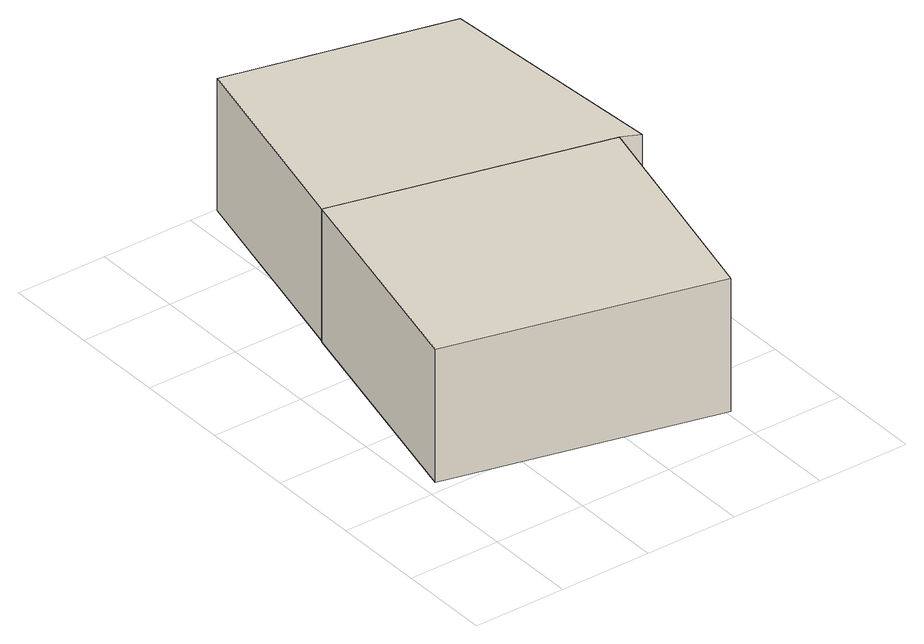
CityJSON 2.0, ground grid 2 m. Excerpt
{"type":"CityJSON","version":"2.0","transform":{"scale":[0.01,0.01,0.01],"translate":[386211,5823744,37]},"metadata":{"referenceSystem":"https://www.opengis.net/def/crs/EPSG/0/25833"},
"CityObjects":{
"building1":{"type":"Building","attributes":{"Gemeindeschluessel":"11000001","BezugspunktDach":"2200","function":"31001_3073","measuredHeight":2.97,"storeysAboveGround":1},"address":[{"country":"Germany","locality":"Berlin","thoroughfareNumber":"41 (46)","thoroughfareName":"Kurt-Schumacher-Damm"}],"geometry":[{"type":"Solid","lod":"1","boundaries":[[[[0,1,2,3]],[[4,5,6,7]],[[4,7,3,2]],[[5,4,2,1]],[[6,5,1,0]],[[7,6,0,3]]]]}]},
"building2":{"type":"Building","attributes":{"Gemeindeschluessel":"11000001","BezugspunktDach":"2200","function":"51009_1610","measuredHeight":2.94,"storeysAboveGround":0},"address":[{"country":"Germany","locality":"Berlin"}],"geometry":[{"type":"Solid","lod":"1","boundaries":[[[[1,8,9,10,2]],[[11,12,13,14,15]],[[11,15,2,10]],[[12,11,10,9]],[[13,12,9,8]],[[14,13,8,1]],[[15,14,1,2]]]]}]}
},
"vertices":[
[610,85,318],[732,586,318],[148,729,318],[30,227,318],[148,729,22],[732,586,22],[610,85,22],[30,227,22],
[771,567,318],[738,1080,318],[258,1194,318],[258,1194,24],[738,1080,24],[771,567,24],[732,586,24],[148,729,24]
]}
